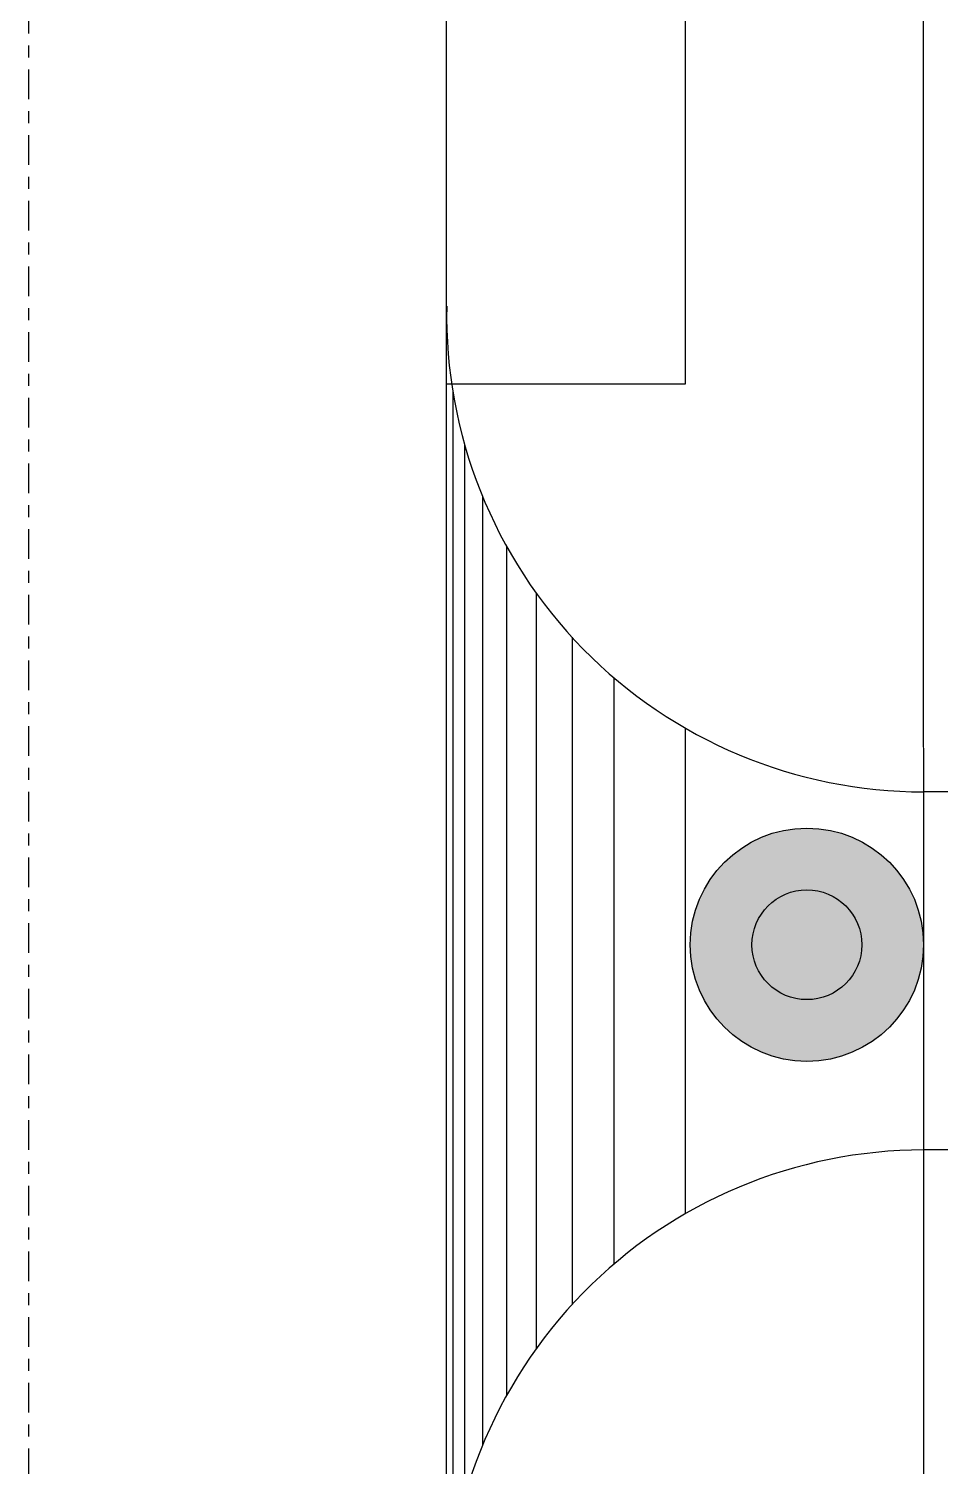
# Model space of a CAD drawing. Header units: millimetres. Extents: x 1590 to 1932, y -48 to 167.
# Drawn here: x 1617.09 to 1624.73, y 5.67 to 17.71 of the extents above; entities that cross this region are included whole.
import ezdxf

# ---------------------------------------------------------------- set-up
doc = ezdxf.new("R2010")
doc.units = ezdxf.units.MM
doc.header["$LTSCALE"] = 0.1
doc.header["$MEASUREMENT"] = 0
doc.linetypes.add('CENTERX2', pattern=[4, 2.5, -0.5, 0.5, -0.5])
doc.layers.get('0').update_dxf_attribs({"linetype": 'CONTINUOUS'})
for name, color, linetype in [('C-PRKG-CARS', 1, 'CONTINUOUS'), ('CALLES', 3, 'CONTINUOUS'), ('CAMARAS', 253, 'CONTINUOUS'), ('PARED', 4, 'CONTINUOUS'), ('TERRENO', 4, 'CONTINUOUS')]:
    doc.layers.add(name, color=color, linetype=linetype)

# ---------------------------------------------------------------- blocks, each defined once
blk = doc.blocks.new('cams')
at = {"layer": 'CAMARAS', "linetype": 'Continuous', "true_color": 0xffffff}
h = blk.add_hatch(color=7, dxfattribs=at)
h.dxf.hatch_style = 1
h.paths.add_polyline_path([(-0.977, 0, 1), (0.977, 0, 1)])
h.paths.add_polyline_path([(0.46, 0, -1), (-0.46, 0, -1)], flags=16)
at = {"layer": 'CAMARAS', "linetype": 'Continuous', "true_color": 0x939598}
h = blk.add_hatch(color=252, dxfattribs=at)
h.dxf.hatch_style = 1
h.paths.add_polyline_path([(-0.46, 0, 1), (0.46, 0, 1)])
at = {"layer": 'CAMARAS', "color": 0, "linetype": 'Continuous'}
for radius in [0.977, 0.977, 0.977, 0.46]:
    blk.add_circle((0, 0), radius, dxfattribs=at)

msp = doc.modelspace()

# ---------------------------------------------------------------- linework, layer by layer
at = {"color": 2, "linetype": 'Continuous'}
msp.add_line((1620.5927, -5.4342), (1620.5927, 53.917), dxfattribs=at)
at = {"layer": 'C-PRKG-CARS', "color": 2}
for p, q in [((1622.5927, 14.7339), (1622.5927, 40.8012)), ((1620.5927, 14.7339), (1622.5927, 14.7339)), ((1622.5932, 7.7826), (1622.5932, 11.8486))]:
    msp.add_line(p, q, dxfattribs=at)
at = {"layer": 'CALLES', "color": 2, "linetype": 'CENTERX2'}
msp.add_line((1617.0927, -10.9342), (1617.0927, 157.274), dxfattribs=at)
at = {"layer": 'CALLES', "color": 1, "linetype": 'Continuous'}
for p, q in [((1620.6432, 14.6757), (1620.6432, 4.9903)), ((1620.7432, 14.2232), (1620.7432, 5.408)), ((1620.8932, 13.7895), (1620.8932, 5.8417)), ((1621.0932, 13.3737), (1621.0932, 6.2575)), ((1621.3432, 12.979), (1621.3432, 6.6523)), ((1621.6432, 12.61), (1621.6432, 7.0212)), ((1621.9932, 12.2722), (1621.9932, 7.359))]:
    msp.add_line(p, q, dxfattribs=at)
at = {"layer": 'PARED', "color": 3}
for p, q in [((1630.7358, 11.3154), (1624.5873, 11.3154)), ((1630.7358, 8.3158), (1624.5878, 8.3158))]:
    msp.add_line(p, q, dxfattribs=at)
for centre, start, end in [((1624.5871, 15.31), 178.93995, 270.00981), ((1624.5871, 4.3212), 89.99019, 181.06005)]:
    msp.add_arc(centre, 3.9946, start, end, dxfattribs=at)
at = {"layer": 'TERRENO', "color": 5, "linetype": 'Continuous'}
msp.add_line((1624.5927, -20.9342), (1624.5672, 128.1062), dxfattribs=at)

# ---------------------------------------------------------------- block references
at = {"layer": 'CAMARAS', "color": 0, "linetype": 'Continuous'}
msp.add_blockref('cams', (1623.6101, 10.0348), dxfattribs=at)

doc.saveas('drawing.dxf')
